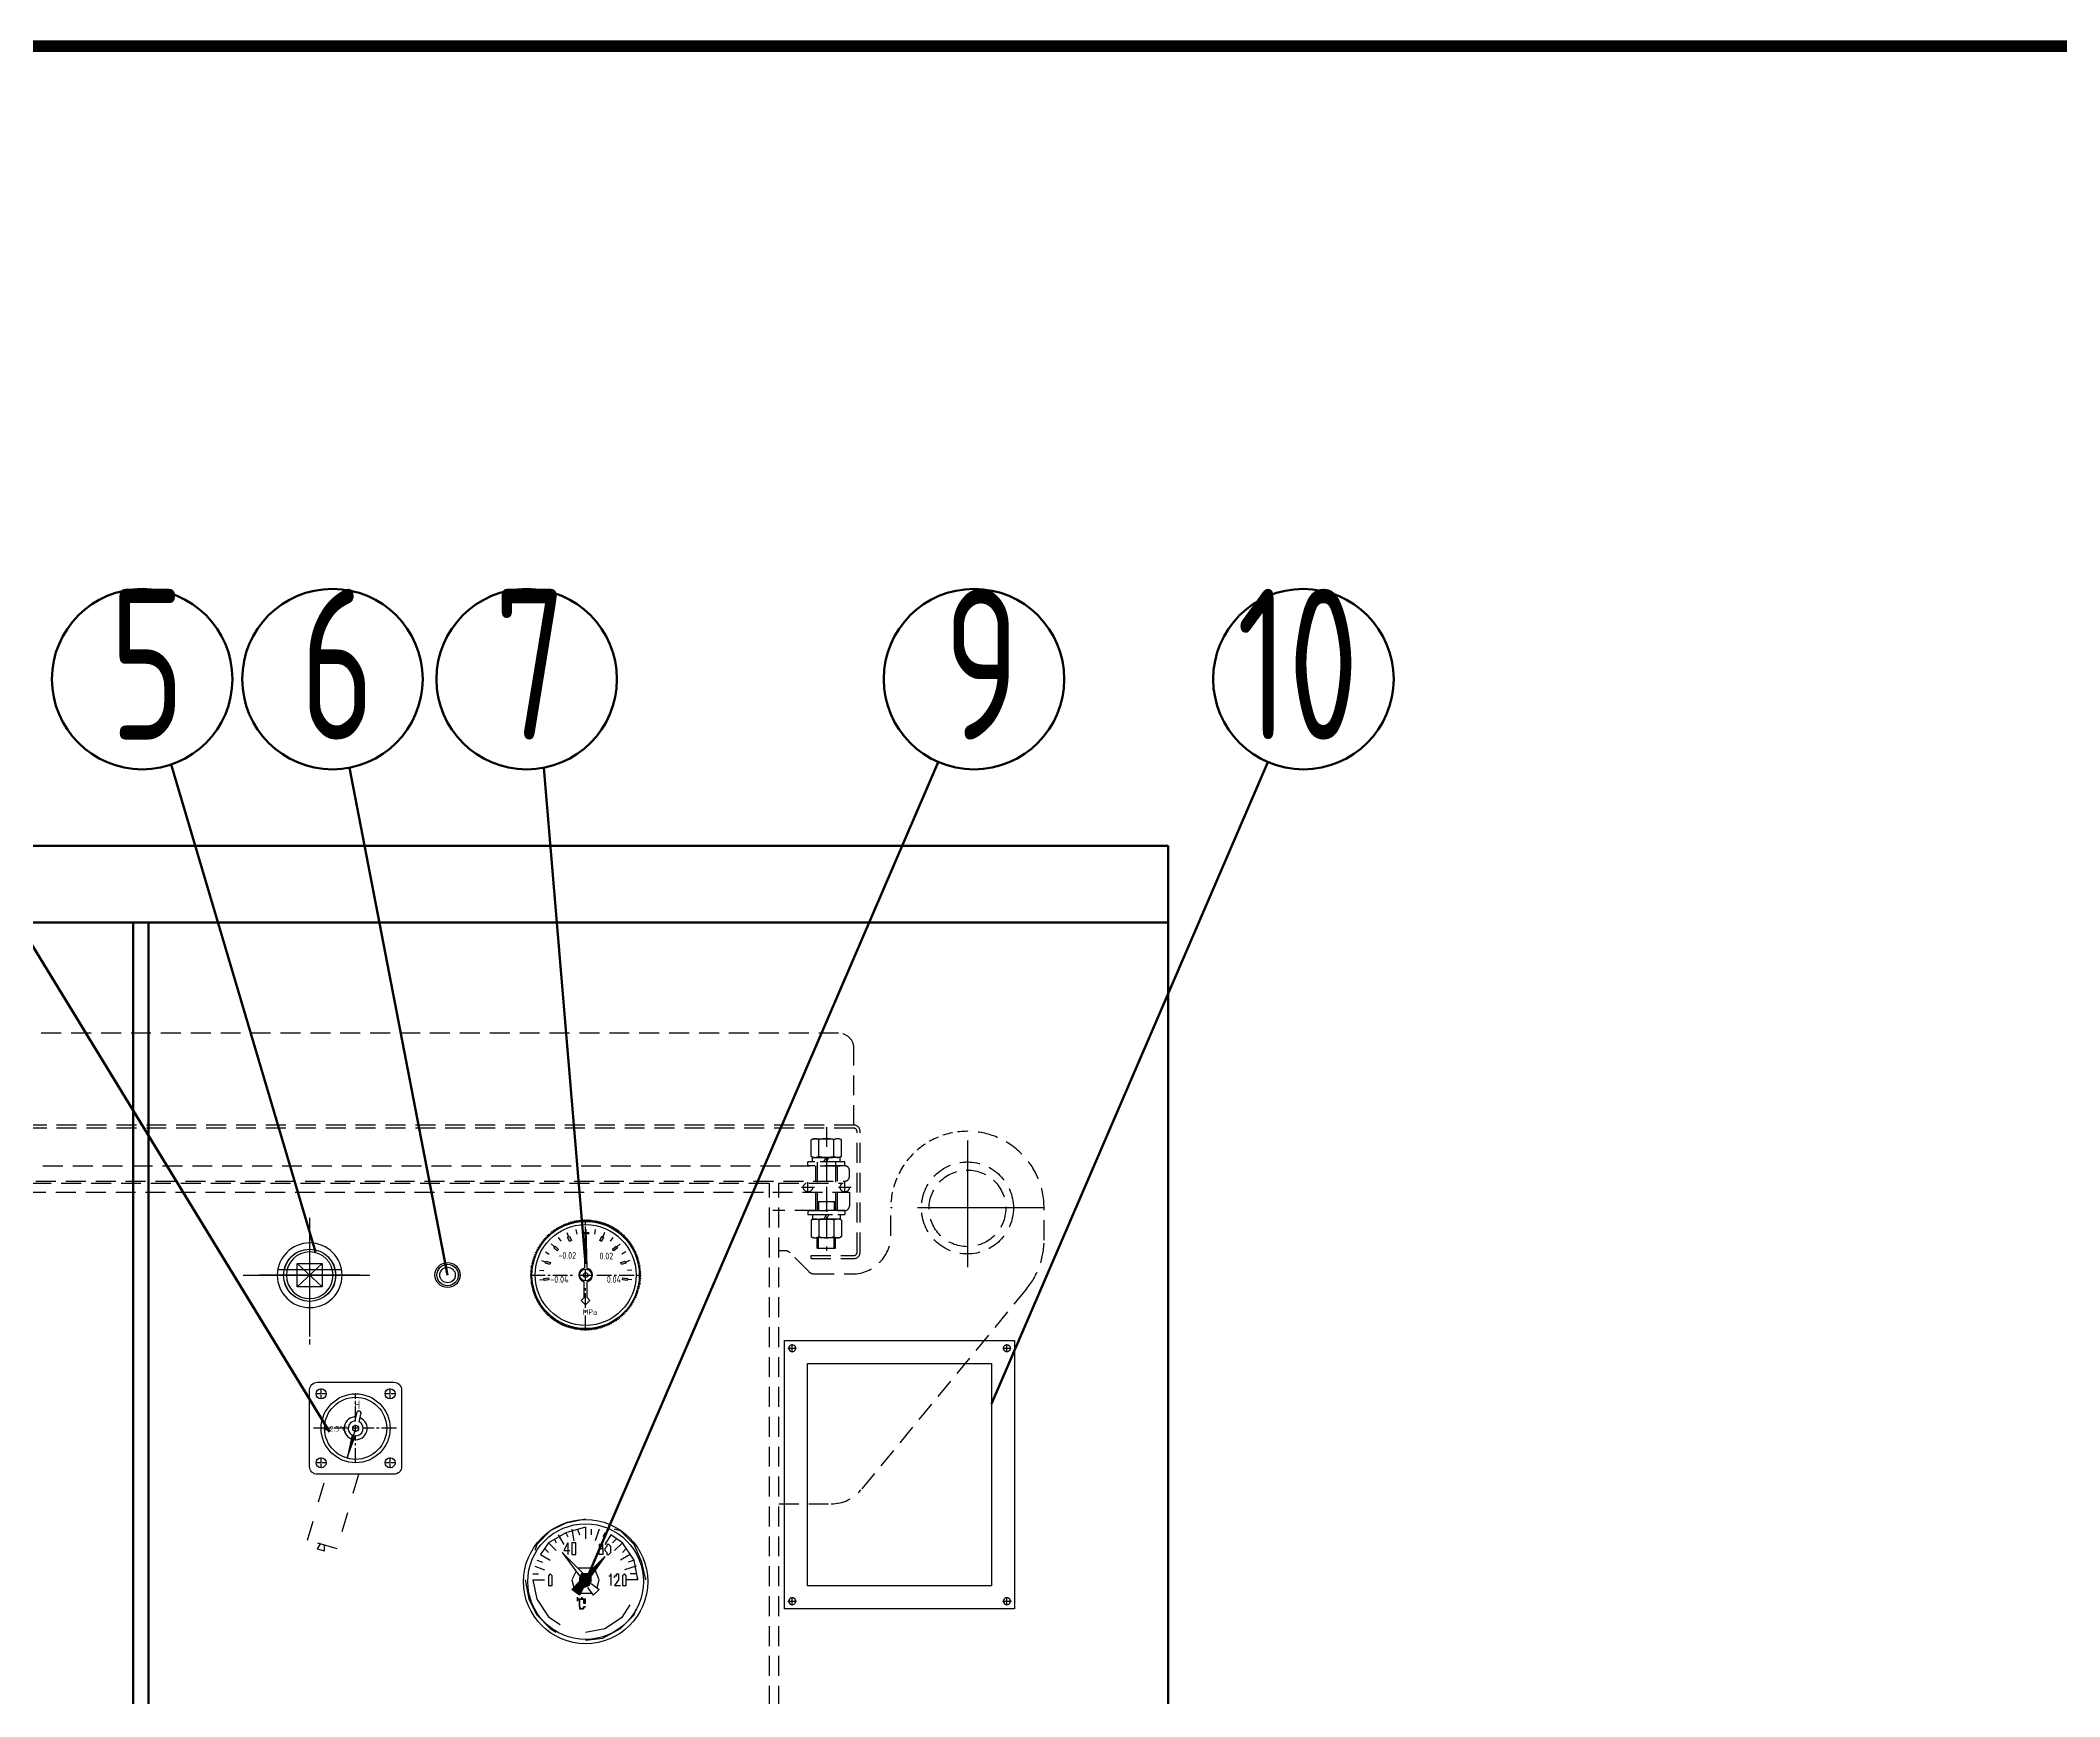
# Model space of a CAD drawing. Header units: millimetres. Extents: x 261789 to 272313, y -191856 to -185409.
# Drawn here: x 264201 to 265518, y -186702 to -185622 of the extents above; entities that cross this region are included whole.
import ezdxf

# ---------------------------------------------------------------- set-up
doc = ezdxf.new("R2010")
doc.units = ezdxf.units.MM
doc.header["$LTSCALE"] = 13
for name, pattern in [('CENTER', [50.8, 31.75, -6.35, 6.35, -6.35]), ('CENTER2', [1.125, 0.75, -0.125, 0.125, -0.125]), ('CENTERX2', [101.6, 63.5, -12.7, 12.7, -12.7]), ('DASHED', [0.75, 0.5, -0.25]), ('虚线', [2, 1, -1])]:
    doc.linetypes.add(name, pattern=pattern)
doc.layers.get('0').update_dxf_attribs({"color": 1, "linetype": 'CENTER'})
for name, color, linetype in [('1', 4, 'Continuous'), ('4虚线层', 6, 'DASHED'), ('PDF_Geometry', 7, 'Continuous'), ('中心线', 1, 'CENTER2'), ('粗实线', 4, 'Continuous')]:
    doc.layers.add(name, color=color, linetype=linetype)
doc.layers.add('标注、文本', color=3, linetype='Continuous', lineweight=25)
doc.layers.add('粗线', color=4, linetype='Continuous', lineweight=50)
doc.styles.add('pdm', font='gbenor.shx', dxfattribs={"width": 0.8, "bigfont": 'gbhzfs.shx'})
doc.styles.get("Standard").update_dxf_attribs({"font": 'gbenor.shx', "bigfont": 'gbcbig.shx'})

# ---------------------------------------------------------------- blocks, each defined once
blk = doc.blocks.new('*U20')
at = {"layer": '中心线', "color": 0, "linetype": 'CENTER2', "transparency": 16777216}
for p, q in [((0, 4.5), (0, 27.5)), ((-22.62, 0), (-4.5, 0)), ((4.5, 0), (22.62, 0)), ((0, -26.62), (0, -4.5))]:
    blk.add_line(p, q, dxfattribs=at)
at = {"layer": '中心线', "color": 0, "linetype": 'Continuous', "transparency": 16777216}
for p, q in [((-2.25, 0), (2.25, 0)), ((0, -2.25), (0, 2.25))]:
    blk.add_line(p, q, dxfattribs=at)
blk = doc.blocks.new('*U21')
at = {"layer": '中心线', "color": 0, "linetype": 'CENTER2', "transparency": 16777216}
for p, q in [((-3.37, 0), (-0.65, 0)), ((0, 0.65), (0, 3.37)), ((0.65, 0), (3.37, 0)), ((0, -3.37), (0, -0.65))]:
    blk.add_line(p, q, dxfattribs=at)
at = {"layer": '中心线', "color": 0, "linetype": 'Continuous', "transparency": 16777216}
for p, q in [((-0.325, 0), (0.325, 0)), ((0, -0.325), (0, 0.325))]:
    blk.add_line(p, q, dxfattribs=at)
blk = doc.blocks.new('*U22')
at = {"layer": '中心线', "color": 0, "linetype": 'CENTER2', "transparency": 16777216}
for p, q in [((-3.37, 0), (-0.65, 0)), ((0, 0.65), (0, 3.37)), ((0.65, 0), (3.37, 0)), ((0, -3.37), (0, -0.65))]:
    blk.add_line(p, q, dxfattribs=at)
at = {"layer": '中心线', "color": 0, "linetype": 'Continuous', "transparency": 16777216}
for p, q in [((-0.325, 0), (0.325, 0)), ((0, -0.325), (0, 0.325))]:
    blk.add_line(p, q, dxfattribs=at)
blk = doc.blocks.new('*U23')
at = {"layer": '中心线', "color": 0, "linetype": 'CENTER2', "transparency": 16777216}
for p, q in [((-3.37, 0), (-0.65, 0)), ((0, 0.65), (0, 3.37)), ((0.65, 0), (3.37, 0)), ((0, -3.37), (0, -0.65))]:
    blk.add_line(p, q, dxfattribs=at)
at = {"layer": '中心线', "color": 0, "linetype": 'Continuous', "transparency": 16777216}
for p, q in [((-0.325, 0), (0.325, 0)), ((0, -0.325), (0, 0.325))]:
    blk.add_line(p, q, dxfattribs=at)
blk = doc.blocks.new('*U24')
at = {"layer": '中心线', "color": 0, "linetype": 'CENTER2', "transparency": 16777216}
for p, q in [((-3.37, 0), (-0.65, 0)), ((0, 0.65), (0, 3.37)), ((0.65, 0), (3.37, 0)), ((0, -3.37), (0, -0.65))]:
    blk.add_line(p, q, dxfattribs=at)
at = {"layer": '中心线', "color": 0, "linetype": 'Continuous', "transparency": 16777216}
for p, q in [((-0.325, 0), (0.325, 0)), ((0, -0.325), (0, 0.325))]:
    blk.add_line(p, q, dxfattribs=at)
blk = doc.blocks.new('*U25')
at = {"layer": '中心线', "color": 0, "linetype": 'CENTER2', "transparency": 16777216}
for p, q in [((0, 7.2), (0, 36.12)), ((-36.12, 0), (-7.2, 0)), ((7.2, 0), (36.12, 0)), ((0, -36.12), (0, -7.2))]:
    blk.add_line(p, q, dxfattribs=at)
at = {"layer": '中心线', "color": 0, "linetype": 'Continuous', "transparency": 16777216}
for p, q in [((-3.6, 0), (3.6, 0)), ((0, -3.6), (0, 3.6))]:
    blk.add_line(p, q, dxfattribs=at)
blk = doc.blocks.new('*U26')
at = {"layer": '粗实线', "ltscale": 8}
for q in [(-0.6, -0.5), (0.6, -0.5)]:
    blk.add_line((0, 0.5), q, dxfattribs=at)
blk = doc.blocks.new('*U27')
at = {"layer": '粗实线', "color": 0, "linetype": 'ByBlock', "lineweight": -2, "transparency": 16777216}
for p, rotation in [((259932.5, 56059.6), 32), ((259933.5, 56060.3), 29.99999999999998), ((259934.6, 56060.9), 27.99999999999997), ((259935.7, 56061.4), 26.00000000000001), ((259936.9, 56062), 23.99999999999999), ((259938, 56062.5), 22), ((259939.2, 56062.9), 19.99999999999998), ((259940.3, 56063.3), 17.99999999999997), ((259941.5, 56063.7), 15.99999999999999), ((259942.7, 56064), 13.99999999999997), ((259943.9, 56064.3), 11.99999999999999), ((259945.1, 56064.5), 9.999999999999977), ((259946.4, 56064.7), 7.99999999999998), ((259947.6, 56064.8), 5.999999999999904), ((259948.8, 56065), 3.99999999999995), ((259950.1, 56065), 1.999999999999765), ((259952.5, 56065), 358.0000000000002), ((259953.8, 56065), 356), ((259955, 56064.8), 354.0000000000001), ((259956.2, 56064.7), 352.0000000000001), ((259957.5, 56064.5), 350.0000000000001), ((259958.7, 56064.3), 348.0000000000001), ((259959.9, 56064), 346.0000000000001), ((259961.1, 56063.7), 344.0000000000001), ((259962.3, 56063.3), 342.0000000000001), ((259963.4, 56062.9), 340), ((259964.6, 56062.5), 338), ((259965.7, 56062), 336.0000000000001), ((259966.9, 56061.4), 334), ((259968, 56060.9), 332.0000000000001), ((259969, 56060.3), 330.0000000000001), ((259970.1, 56059.6), 328), ((259920.6, 56047.3), 59.99999999999999), ((259921.2, 56048.4), 58.00000000000002), ((259921.9, 56049.4), 56), ((259922.6, 56050.4), 54), ((259923.3, 56051.4), 52.00000000000001), ((259924.1, 56052.4), 50), ((259924.9, 56053.3), 48.00000000000002), ((259925.8, 56054.2), 46), ((259926.6, 56055.1), 44.00000000000001), ((259927.5, 56055.9), 42.00000000000001), ((259928.5, 56056.7), 40.00000000000001), ((259929.4, 56057.5), 38.00000000000001), ((259930.4, 56058.3), 36), ((259931.4, 56059), 33.99999999999999), ((259971.1, 56059), 326.0000000000001), ((259972.2, 56058.3), 324), ((259973.1, 56057.5), 322.0000000000001), ((259974.1, 56056.7), 320), ((259975, 56055.9), 318), ((259976, 56055.1), 316), ((259976.8, 56054.2), 314), ((259977.7, 56053.3), 312), ((259978.5, 56052.4), 310), ((259979.3, 56051.4), 308.0000000000001), ((259980, 56050.4), 306), ((259980.7, 56049.4), 304), ((259981.4, 56048.4), 302), ((259982, 56047.3), 300.0000000000001), ((259916.1, 56034.5), 82), ((259916.3, 56035.7), 80.00000000000001), ((259916.6, 56036.9), 78), ((259916.9, 56038.1), 76), ((259917.2, 56039.3), 74), ((259917.5, 56040.5), 72), ((259917.9, 56041.7), 70.00000000000003), ((259918.4, 56042.8), 68), ((259918.9, 56044), 66.00000000000001), ((259919.4, 56045.1), 63.99999999999999), ((259920, 56046.2), 62.00000000000001), ((259982.6, 56046.2), 298), ((259983.2, 56045.1), 296), ((259983.7, 56044), 294), ((259984.2, 56042.8), 292), ((259984.7, 56041.7), 290), ((259985.1, 56040.5), 288.0000000000001), ((259985.4, 56039.3), 286), ((259985.7, 56038.1), 284.0000000000001), ((259986, 56036.9), 282), ((259986.3, 56035.7), 280), ((259986.4, 56034.5), 278), ((259915.9, 56032), 86), ((259915.8, 56030.8), 87.99999999999999), ((259915.8, 56029.5), 90), ((259915.8, 56028.3), 92), ((259915.9, 56027.1), 94), ((259916, 56033.3), 84.00000000000003), ((259916, 56025.8), 96), ((259916.1, 56024.6), 98.00000000000001), ((259916.3, 56023.4), 99.99999999999999), ((259916.6, 56022.2), 102), ((259916.9, 56021), 104), ((259985.7, 56021), 256), ((259986, 56022.2), 258.0000000000001), ((259986.3, 56023.4), 260), ((259986.4, 56024.6), 262.0000000000001), ((259986.6, 56033.3), 276.0000000000001), ((259986.6, 56025.8), 264), ((259986.7, 56032), 274), ((259986.8, 56030.8), 272), ((259986.8, 56028.3), 268.0000000000001), ((259986.7, 56027.1), 266), ((259986.8, 56029.5), 270), ((259917.2, 56019.8), 106), ((259917.5, 56018.6), 108), ((259917.9, 56017.4), 110), ((259918.4, 56016.2), 112), ((259918.9, 56015.1), 114), ((259919.4, 56014), 116), ((259920, 56012.9), 118), ((259920.6, 56011.8), 120), ((259921.2, 56010.7), 122), ((259921.9, 56009.7), 124), ((259922.6, 56008.7), 126), ((259923.3, 56007.7), 128), ((259979.3, 56007.7), 232), ((259980, 56008.7), 234), ((259980.7, 56009.7), 236), ((259981.4, 56010.7), 238), ((259982, 56011.8), 240), ((259982.6, 56012.9), 242), ((259983.2, 56014), 244), ((259983.7, 56015.1), 246), ((259984.2, 56016.2), 248), ((259984.7, 56017.4), 250), ((259985.1, 56018.6), 252), ((259985.4, 56019.8), 254.0000000000001), ((259924.1, 56006.7), 130), ((259924.9, 56005.8), 132), ((259925.8, 56004.9), 134), ((259926.6, 56004), 136), ((259927.5, 56003.2), 138), ((259928.5, 56002.4), 140.0000000000001), ((259929.4, 56001.6), 142.0000000000001), ((259930.4, 56000.8), 144), ((259931.4, 56000.1), 146), ((259932.5, 55999.4), 148), ((259933.5, 55998.8), 150), ((259934.6, 55998.2), 152), ((259935.7, 55997.6), 154), ((259936.9, 55997.1), 156), ((259938, 55996.6), 158), ((259939.2, 55996.2), 160), ((259940.3, 55995.8), 162), ((259941.5, 55995.4), 164), ((259942.7, 55995.1), 166), ((259943.9, 55994.8), 168.0000000000001), ((259945.1, 55994.6), 170), ((259946.4, 55994.4), 172), ((259947.6, 55994.2), 174.0000000000001), ((259948.8, 55994.1), 176.0000000000001), ((259950.1, 55994.1), 178.0000000000003), ((259951.3, 55994), 180), ((259952.5, 55994.1), 181.9999999999997), ((259953.8, 55994.1), 183.9999999999999), ((259955, 55994.2), 186), ((259956.2, 55994.4), 188), ((259957.5, 55994.6), 190), ((259958.7, 55994.8), 192), ((259959.9, 55995.1), 194), ((259961.1, 55995.4), 196), ((259962.3, 55995.8), 197.9999999999999), ((259963.4, 55996.2), 200), ((259964.6, 55996.6), 202), ((259965.7, 55997.1), 204), ((259966.9, 55997.6), 206), ((259968, 55998.2), 208), ((259969, 55998.8), 210), ((259970.1, 55999.4), 212), ((259971.1, 56000.1), 214), ((259972.2, 56000.8), 216), ((259973.1, 56001.6), 218), ((259974.1, 56002.4), 220.0000000000001), ((259975, 56003.2), 222.0000000000001), ((259976, 56004), 224), ((259976.8, 56004.9), 226), ((259977.7, 56005.8), 227.9999999999999), ((259978.5, 56006.7), 230)]:
    blk.add_blockref('*U26', p, dxfattribs=dict(at, rotation=rotation))
blk.add_blockref('*U26', (259951.3, 56065), dxfattribs=at)
blk = doc.blocks.new('A$C3EE72B81')
at = {"layer": '粗实线', "lineweight": 30}
h = blk.add_hatch(color=256, dxfattribs=at)
h.dxf.hatch_style = 2
h.paths.add_polyline_path([(1.736, 1.82), (1.355, 1.439), (1.482, 1.439)])
h = blk.add_hatch(color=256, dxfattribs=at)
h.dxf.hatch_style = 2
h.paths.add_polyline_path([(1.228, 1.439), (1.185, 1.397), (1.439, 1.397)])
h = blk.add_hatch(color=256, dxfattribs=at)
h.dxf.hatch_style = 2
h.paths.add_polyline_path([(1.185, 1.397), (1.185, 1.355), (1.439, 1.355)])
h = blk.add_hatch(color=256, dxfattribs=at)
h.dxf.hatch_style = 2
h.paths.add_polyline_path([(1.185, 1.397), (1.439, 1.397), (1.439, 1.355)])
h = blk.add_hatch(color=256, dxfattribs=at)
h.dxf.hatch_style = 2
h.paths.add_polyline_path([(1.185, 1.355), (1.185, 1.27), (1.439, 1.27)])
h = blk.add_hatch(color=256, dxfattribs=at)
h.dxf.hatch_style = 2
h.paths.add_polyline_path([(1.185, 1.355), (1.439, 1.355), (1.439, 1.27)])
h = blk.add_hatch(color=256, dxfattribs=at)
h.dxf.hatch_style = 2
h.paths.add_polyline_path([(1.228, 1.439), (1.482, 1.439), (1.439, 1.397)])
h = blk.add_hatch(color=256, dxfattribs=at)
h.dxf.hatch_style = 2
h.paths.add_polyline_path([(1.058, 1.143), (1.016, 1.101), (1.27, 1.101)])
h = blk.add_hatch(color=256, dxfattribs=at)
h.dxf.hatch_style = 2
h.paths.add_polyline_path([(1.016, 1.101), (1.27, 1.101), (1.185, 0.974)])
h = blk.add_hatch(color=256, dxfattribs=at)
h.dxf.hatch_style = 2
h.paths.add_polyline_path([(1.101, 1.185), (1.058, 1.143), (1.27, 1.143)])
h = blk.add_hatch(color=256, dxfattribs=at)
h.dxf.hatch_style = 2
h.paths.add_polyline_path([(1.058, 1.143), (1.27, 1.143), (1.27, 1.101)])
h = blk.add_hatch(color=256, dxfattribs=at)
h.dxf.hatch_style = 2
h.paths.add_polyline_path([(1.185, 1.27), (1.101, 1.185), (1.397, 1.185)])
h = blk.add_hatch(color=256, dxfattribs=at)
h.dxf.hatch_style = 2
h.paths.add_polyline_path([(1.101, 1.185), (1.397, 1.185), (1.27, 1.143)])
h = blk.add_hatch(color=256, dxfattribs=at)
h.dxf.hatch_style = 2
h.paths.add_polyline_path([(1.143, 0.889), (1.143, 0.847), (1.143, 0.889), (1.185, 0.889)])
h = blk.add_hatch(color=256, dxfattribs=at)
h.dxf.hatch_style = 2
h.paths.add_polyline_path([(1.185, 1.27), (1.439, 1.27), (1.397, 1.185)])
h = blk.add_hatch(color=256, dxfattribs=at)
h.dxf.hatch_style = 2
h.paths.add_polyline_path([(1.228, 0.931), (1.228, 0.889), (1.185, 0.889), (1.185, 0.847), (1.185, 0.804), (1.185, 0.762), (1.185, 0.72), (1.185, 0.677), (1.228, 0.677), (1.27, 0.677), (1.228, 0.677), (1.185, 0.72), (1.185, 0.762), (1.185, 0.804), (1.185, 0.847), (1.185, 0.889), (1.228, 0.889), (1.27, 0.889)])
h = blk.add_hatch(color=256, dxfattribs=at)
h.dxf.hatch_style = 2
h.paths.add_polyline_path([(1.312, 0.889), (1.27, 0.889), (1.27, 0.847), (1.27, 0.804), (1.312, 0.804)])
h = blk.add_hatch(color=256, dxfattribs=at)
h.dxf.hatch_style = 2
h.paths.add_polyline_path([(1.312, 0.72), (1.27, 0.72), (1.27, 0.677), (1.228, 0.677), (1.27, 0.677), (1.27, 0.72)])
for points in [[(1.312, 2.625), (0.889, 2.54), (0.55, 2.371), (0.254, 2.074), (0.212, 1.947)], [(1.312, 2.625), (0.889, 2.54), (0.55, 2.371), (0.254, 2.074), (0.212, 1.947)], [(1.312, 2.455), (0.889, 2.328), (0.508, 2.117), (0.339, 1.863)], [(2.455, 1.312), (2.371, 1.736), (2.117, 2.117), (1.863, 2.286)], [(2.625, 1.312), (2.54, 1.693), (2.371, 2.074), (2.074, 2.371), (1.947, 2.413)], [(2.625, 1.312), (2.54, 1.693), (2.371, 2.074), (2.074, 2.371), (1.947, 2.413)], [(1.27, 1.439), (0.804, 1.905), (1.185, 1.397)], [(0.931, 2.117), (0.847, 1.947), (0.974, 1.947)], [(0.931, 2.117), (0.931, 1.863)], [(1.355, 1.439), (1.736, 1.82), (1.439, 1.397)], [(1.101, 1.482), (1.016, 1.312), (1.058, 1.143)], [(1.439, 1.566), (1.143, 1.566)], [(1.355, 1.439), (1.228, 1.439), (1.185, 1.355), (1.185, 1.27)], [(1.27, 1.143), (1.397, 1.185), (1.439, 1.27), (1.439, 1.397)], [(1.566, 1.143), (1.609, 1.312), (1.524, 1.524)], [(1.82, 1.397), (1.863, 1.397), (1.863, 1.439), (1.863, 1.185)], [(1.947, 1.355), (1.947, 1.397), (1.99, 1.397), (1.99, 1.439), (2.032, 1.439), (2.032, 1.397), (2.032, 1.355), (2.032, 1.312), (1.947, 1.185), (2.074, 1.185)], [(2.455, 1.312), (2.455, 1.355)], [(2.625, 1.312), (2.625, 1.355)], [(2.625, 1.312), (2.625, 1.355)], [(0, 1.312), (0.085, 0.889), (0.254, 0.55), (0.55, 0.254), (0.677, 0.169)], [(0, 1.312), (0.085, 0.889), (0.254, 0.55), (0.55, 0.254), (0.677, 0.169)], [(0.169, 1.312), (0.254, 0.889), (0.508, 0.508), (0.762, 0.339)], [(1.185, 0.974), (1.016, 1.101)], [(1.185, 1.016), (1.439, 1.016)], [(1.312, 0.169), (1.736, 0.254), (2.117, 0.508), (2.286, 0.762)], [(1.312, 0), (1.693, 0.042), (2.074, 0.254), (2.371, 0.55), (2.413, 0.677)], [(1.312, 0), (1.693, 0.042), (2.074, 0.254), (2.371, 0.55), (2.413, 0.677)]]:
    blk.add_lwpolyline(points, dxfattribs=at)
for points in [[(1.058, 2.117), (1.016, 2.117), (1.016, 2.074), (1.016, 1.99), (1.016, 1.905), (1.016, 1.863), (1.058, 1.863), (1.101, 1.863), (1.101, 1.905), (1.101, 1.99), (1.101, 2.074), (1.101, 2.117)], [(1.651, 2.074), (1.609, 2.074), (1.609, 2.032), (1.609, 1.99), (1.651, 1.99), (1.693, 1.99), (1.693, 1.947), (1.693, 1.905), (1.693, 1.863), (1.651, 1.863), (1.609, 1.863), (1.609, 1.905), (1.609, 1.947), (1.609, 1.99), (1.651, 1.99), (1.693, 1.99), (1.693, 2.032), (1.693, 2.074)], [(1.778, 2.074), (1.778, 2.032), (1.736, 1.99), (1.736, 1.947), (1.778, 1.905), (1.778, 1.863), (1.82, 1.863), (1.863, 1.905), (1.863, 1.947), (1.863, 1.99), (1.863, 2.032), (1.82, 2.074)], [(0.55, 1.439), (0.508, 1.397), (0.508, 1.312), (0.508, 1.228), (0.508, 1.185), (0.55, 1.185), (0.593, 1.185), (0.593, 1.228), (0.593, 1.312), (0.593, 1.397)], [(1.397, 1.312), (1.397, 1.397), (1.312, 1.397), (1.228, 1.397), (1.185, 1.312), (1.228, 1.228), (1.312, 1.185), (1.397, 1.228)], [(2.159, 1.439), (2.117, 1.397), (2.117, 1.312), (2.117, 1.27), (2.117, 1.228), (2.117, 1.185), (2.159, 1.185), (2.201, 1.185), (2.201, 1.228), (2.201, 1.27), (2.201, 1.312), (2.201, 1.397)], [(1.143, 0.931), (1.143, 0.889), (1.143, 0.847), (1.143, 0.889)], [(1.143, 0.889), (1.143, 0.847), (1.143, 0.889), (1.185, 0.889)], [(1.228, 0.931), (1.228, 0.889), (1.185, 0.889), (1.185, 0.847), (1.185, 0.804), (1.185, 0.762), (1.185, 0.72), (1.185, 0.677), (1.228, 0.677), (1.27, 0.677), (1.228, 0.677), (1.185, 0.72), (1.185, 0.762), (1.185, 0.804), (1.185, 0.847), (1.185, 0.889), (1.228, 0.889), (1.27, 0.889)], [(1.27, 0.889), (1.228, 0.889)], [(1.312, 0.889), (1.27, 0.889), (1.27, 0.847), (1.27, 0.804), (1.312, 0.804)], [(1.312, 0.72), (1.27, 0.72), (1.27, 0.677), (1.228, 0.677), (1.27, 0.677), (1.27, 0.72)]]:
    blk.add_lwpolyline(points, close=True, dxfattribs=at)
for points in [[(0.635, 2.201), (0.635, 2.201), (0.677, 2.117), (0.677, 2.117)], [(0.72, 2.286), (0.72, 2.286), (0.847, 2.074), (0.847, 2.074)], [(0.889, 2.328), (0.889, 2.328), (0.931, 2.244), (0.931, 2.244)], [(1.016, 2.413), (1.016, 2.413), (1.058, 2.159), (1.058, 2.159)], [(1.143, 2.413), (1.143, 2.413), (1.185, 2.286), (1.185, 2.286)], [(1.312, 2.455), (1.312, 2.455), (1.312, 2.201), (1.312, 2.201)], [(1.439, 2.413), (1.439, 2.413), (1.439, 2.286), (1.439, 2.286)], [(1.609, 2.413), (1.609, 2.413), (1.524, 2.159), (1.524, 2.159)], [(1.736, 2.328), (1.736, 2.328), (1.693, 2.244), (1.693, 2.244)], [(1.863, 2.286), (1.863, 2.286), (1.736, 2.074), (1.736, 2.074)], [(1.99, 2.201), (1.99, 2.201), (1.905, 2.117), (1.905, 2.117)], [(0.339, 1.863), (0.339, 1.863), (0.55, 1.736), (0.55, 1.736)], [(0.423, 1.99), (0.423, 1.99), (0.508, 1.905), (0.508, 1.905)], [(0.508, 2.117), (0.508, 2.117), (0.677, 1.947), (0.677, 1.947)], [(2.117, 2.117), (2.117, 2.117), (1.947, 1.947), (1.947, 1.947)], [(2.286, 1.863), (2.286, 1.863), (2.074, 1.736), (2.074, 1.736)], [(2.201, 1.99), (2.201, 1.99), (2.117, 1.905), (2.117, 1.905)], [(0.169, 1.439), (0.169, 1.439), (0.296, 1.439), (0.296, 1.439)], [(0.212, 1.609), (0.212, 1.609), (0.423, 1.524), (0.423, 1.524)], [(0.254, 1.736), (0.254, 1.736), (0.381, 1.693), (0.381, 1.693)], [(2.413, 1.609), (2.413, 1.609), (2.159, 1.524), (2.159, 1.524)], [(2.371, 1.736), (2.371, 1.736), (2.244, 1.693), (2.244, 1.693)], [(2.413, 1.439), (2.413, 1.439), (2.286, 1.439), (2.286, 1.439)], [(0.169, 1.312), (0.169, 1.312), (0.381, 1.312), (0.381, 1.312)], [(0.169, 1.312), (0.169, 1.312), (0.423, 1.312), (0.423, 1.312)], [(1.185, 1.27), (1.185, 1.27), (1.016, 1.101), (1.016, 1.101)], [(1.27, 1.143), (1.27, 1.143), (1.185, 0.974), (1.185, 0.974)], [(1.355, 1.143), (1.355, 1.143), (1.482, 0.974), (1.482, 0.974)], [(1.439, 1.228), (1.439, 1.228), (1.609, 1.101), (1.609, 1.101)], [(1.609, 1.101), (1.609, 1.101), (1.482, 0.974), (1.482, 0.974)], [(2.455, 1.312), (2.455, 1.312), (2.201, 1.312), (2.201, 1.312)], [(2.455, 1.312), (2.455, 1.312), (2.244, 1.312), (2.244, 1.312)]]:
    blk.add_open_spline(points, degree=3, dxfattribs=at)
blk = doc.blocks.new('A$C74305C97')
at = {"layer": '粗实线', "lineweight": 30}
for p, q in [((0.506, 1.12), (1.141, 0.527)), ((0.506, 0.527), (1.141, 1.12))]:
    blk.add_line(p, q, dxfattribs=at)
for points in [[(1.141, 1.12), (0.506, 1.12), (0.506, 0.527)], [(1.141, 0.527), (1.141, 1.12)], [(0.506, 0.527), (1.141, 0.527)]]:
    blk.add_lwpolyline(points, dxfattribs=at)
for radius in [0.823, 0.593]:
    blk.add_circle((0.823, 0.823), radius, dxfattribs=at)
blk = doc.blocks.new('A$C16496DF1')
at = {"layer": '1', "color": 1, "linetype": 'CENTERX2', "lineweight": -3, "ltscale": 0.1}
for p, q in [((32.7, 65.6), (32.7, 0)), ((65.6, 32.8), (0, 32.8))]:
    blk.add_line(p, q, dxfattribs=at)
at = {"layer": '粗实线', "lineweight": 30}
for centre in [(32.7, 32.8), (32.8, 32.8)]:
    blk.add_circle(centre, 17, dxfattribs=at)
at = {"layer": '标注、文本', "xscale": -25.64999999999418, "yscale": 25.64999999999418, "zscale": 25.65}
blk.add_blockref('A$C74305C97', (53.9, 11.7), dxfattribs=at)

msp = doc.modelspace()

# ---------------------------------------------------------------- hatches: boundary and pattern name
at = {"layer": '粗实线', "ltscale": 8}
h = msp.add_hatch(color=256, dxfattribs=at)
h.dxf.hatch_style = 1
h.paths.add_polyline_path([(264546.274, -186405.553), (264547.474, -186405.034), (264546.254, -186402.228), (264545.055, -186402.747)])
h.paths.add_polyline_path([(264538.268, -186411.72), (264539.153, -186410.758), (264536.897, -186408.691), (264536.012, -186409.652)])
h.paths.add_polyline_path([(264533.462, -186420.61), (264533.879, -186419.371), (264530.978, -186418.4), (264530.56, -186419.639)])
h.paths.add_polyline_path([(264532.687, -186430.686), (264532.565, -186429.385), (264529.519, -186429.678), (264529.642, -186430.979)])
h.paths.add_polyline_path([(264566.038, -186404.999), (264567.226, -186405.544), (264568.495, -186402.76), (264567.307, -186402.215)])
h.paths.add_polyline_path([(264574.377, -186410.708), (264575.241, -186411.689), (264577.532, -186409.662), (264576.669, -186408.681)])
h.paths.add_polyline_path([(264579.673, -186419.316), (264580.063, -186420.563), (264582.982, -186419.643), (264582.591, -186418.396)])
h.paths.add_polyline_path([(264581.01, -186429.333), (264580.86, -186430.631), (264583.9, -186430.978), (264584.05, -186429.68)])
h = msp.add_hatch(color=256, dxfattribs=at)
h.dxf.hatch_style = 1
h.paths.add_polyline_path([(264386.528, -186527.47, 0.01235133), (264386.552, -186528.47), (264388.528, -186528.47), (264388.528, -186527.47)])
h.paths.add_polyline_path([(264386.552, -186526.47, 0.01235133), (264386.528, -186527.47), (264388.528, -186527.47), (264388.528, -186526.47)])

# ---------------------------------------------------------------- linework, layer by layer
at = {"color": 7, "linetype": 'ByBlock', "lineweight": 30}
for points in [[(264686.543, -186470.271), (264836.564, -186470.271), (264836.564, -186645.286), (264686.543, -186645.286)], [(264701.543, -186485.271), (264821.564, -186485.271), (264821.564, -186630.286), (264701.543, -186630.286)]]:
    msp.add_lwpolyline(points, close=True, dxfattribs=at)
msp.add_circle((264831.537, -186475.27), 2.25)
at = {"layer": '1', "color": 1, "linetype": 'CENTERX2', "lineweight": -3, "ltscale": 0.1}
for p, q in [((264805.778, -186339.768), (264805.778, -186427.709)), ((264376.778, -186390.163), (264376.778, -186464.777)), ((264855.778, -186383.738), (264755.778, -186383.738)), ((264333.493, -186427.608), (264420.062, -186427.608)), ((264337.29, -186427.484), (264337.4, -186427.484)), ((264338.119, -186427.484), (264343.758, -186427.484)), ((264344.477, -186427.484), (264344.587, -186427.484)), ((264345.278, -186427.484), (264350.918, -186427.484)), ((264351.636, -186427.484), (264351.747, -186427.484)), ((264352.466, -186427.484), (264358.105, -186427.484)), ((264376.792, -186454.878), (264376.792, -186460.518)), ((264376.792, -186461.209), (264376.792, -186461.347)), ((264376.792, -186462.038), (264376.792, -186467.677)), ((264376.792, -186468.396), (264376.792, -186468.506)), ((264376.792, -186469.225), (264376.792, -186472.708))]:
    msp.add_line(p, q, dxfattribs=at)
at = {"layer": '1', "const_width": 7.598}
msp.add_lwpolyline([(262353.477, -191617.168), (270689.118, -191617.168), (270689.118, -185625.926), (262353.477, -185625.926), (262353.477, -191617.168)], dxfattribs=at)
at = {"layer": '4虚线层', "ltscale": 2}
for p, q in [((264721.778, -186269.747), (263597.778, -186269.747)), ((264731.778, -186329.747), (264731.778, -186279.747)), ((264731.778, -186329.747), (263587.778, -186329.747)), ((264731.778, -186331.747), (263587.778, -186331.747)), ((264703.853, -186339.32), (264705.182, -186338.552)), ((264703.853, -186349.985), (264703.853, -186339.32)), ((264705.182, -186338.552), (264722.373, -186338.552)), ((264708.815, -186349.985), (264708.815, -186339.32)), ((264713.778, -186330.97), (264713.778, -186411.77)), ((264718.74, -186349.985), (264718.74, -186339.32)), ((264723.703, -186339.32), (264722.373, -186338.552)), ((264723.703, -186349.985), (264723.703, -186339.32)), ((264733.778, -186412.73), (264733.778, -186333.747)), ((264735.778, -186412.73), (264735.778, -186333.747)), ((264701.778, -186356.252), (264701.778, -186353.752)), ((264725.778, -186353.752), (264701.778, -186353.752)), ((264703.853, -186349.985), (264705.182, -186350.752)), ((264704.778, -186353.752), (264704.778, -186350.752)), ((264722.778, -186350.752), (264704.778, -186350.752)), ((264722.778, -186353.752), (264704.778, -186353.752)), ((264705.182, -186350.752), (264722.373, -186350.752)), ((264707.778, -186353.97), (264707.778, -186379.47)), ((264712.078, -186353.752), (264713.778, -186350.752)), ((264713.778, -186353.752), (264715.478, -186350.752)), ((264713.778, -186353.813), (264713.778, -186397.081)), ((264719.778, -186353.97), (264719.778, -186379.47)), ((264723.703, -186349.985), (264722.373, -186350.752)), ((264722.778, -186353.752), (264722.778, -186350.752)), ((264725.778, -186356.252), (264725.778, -186353.752)), ((263593.778, -186366.252), (264725.778, -186366.252)), ((263617.778, -186356.252), (264725.778, -186356.252)), ((264725.778, -186356.252), (264701.778, -186356.252)), ((264701.778, -186373.491), (264701.778, -186367.014)), ((264706.778, -186356.252), (264706.778, -186366.252)), ((264720.778, -186356.252), (264720.778, -186366.252)), ((264725.778, -186373.491), (264725.778, -186367.014)), ((264728.778, -186363.252), (264728.778, -186359.252)), ((264728.778, -186363.252), (264728.778, -186359.252)), ((263590.778, -186367.47), (264724.655, -186367.47)), ((263645.778, -186373.47), (264678.778, -186373.47)), ((264676.778, -187917.47), (264676.778, -186367.47)), ((264678.778, -186373.47), (264728.778, -186373.47)), ((264678.778, -186373.47), (264728.778, -186373.47)), ((264682.778, -187917.47), (264682.778, -186367.47)), ((264697.593, -186370.252), (264705.962, -186370.252)), ((264706.778, -186373.47), (264706.778, -186385.47)), ((264707.778, -186379.47), (264719.778, -186379.47)), ((264707.778, -186379.47), (264707.778, -186385.47)), ((264708.678, -186379.47), (264708.678, -186385.47)), ((264718.878, -186379.47), (264718.878, -186385.47)), ((264719.778, -186379.47), (264719.778, -186385.47)), ((264720.778, -186373.47), (264720.778, -186385.47)), ((264721.593, -186370.252), (264729.962, -186370.252)), ((264728.778, -186373.47), (264728.778, -186382.47)), ((264725.778, -186385.47), (264678.778, -186385.47)), ((264701.778, -186385.47), (264725.778, -186385.47)), ((264701.778, -186385.47), (264701.778, -186387.97)), ((264701.778, -186387.97), (264725.778, -186387.97)), ((264703.853, -186391.738), (264705.182, -186390.97)), ((264703.853, -186391.738), (264703.853, -186402.403)), ((264704.778, -186387.97), (264722.778, -186387.97)), ((264704.778, -186387.97), (264704.778, -186390.97)), ((264704.778, -186390.97), (264722.778, -186390.97)), ((264722.373, -186390.97), (264705.182, -186390.97)), ((264708.815, -186391.738), (264708.815, -186402.403)), ((264713.778, -186387.97), (264712.078, -186390.97)), ((264715.478, -186387.97), (264713.778, -186390.97)), ((264718.74, -186391.738), (264718.74, -186402.403)), ((264723.703, -186391.738), (264722.373, -186390.97)), ((264722.778, -186387.97), (264722.778, -186390.97)), ((264723.703, -186391.738), (264723.703, -186402.403)), ((264725.778, -186385.47), (264725.778, -186387.97)), ((264755.778, -186401.73), (264755.778, -186383.747)), ((264855.778, -186404.744), (264855.778, -186383.747)), ((264703.853, -186402.403), (264705.182, -186403.17)), ((264722.373, -186403.17), (264705.182, -186403.17)), ((264707.778, -186409.912), (264707.778, -186403.17)), ((264708.678, -186409.912), (264708.678, -186403.17)), ((264718.878, -186409.912), (264718.878, -186403.17)), ((264719.778, -186409.912), (264719.778, -186403.17)), ((264723.703, -186402.403), (264722.373, -186403.17)), ((264686.69, -186411.613), (264682.778, -186411.613)), ((264702.252, -186425.245), (264690.246, -186413.098)), ((264703.781, -186414.73), (264731.778, -186414.73)), ((264703.781, -186416.73), (264703.781, -186414.73)), ((264703.781, -186416.73), (264731.778, -186416.73)), ((264707.778, -186409.912), (264719.778, -186409.912)), ((264705.808, -186426.73), (264730.778, -186426.73)), ((264844.356, -186436.552), (264736.277, -186567.634)), ((264682.778, -186576.73), (264716.988, -186576.73))]:
    msp.add_line(p, q, dxfattribs=at)
for centre, radius in [((264805.778, -186383.738), 30), ((264701.778, -186370.252), 3), ((264725.778, -186370.252), 3), ((264805.778, -186383.988), 25)]:
    msp.add_circle(centre, radius, dxfattribs=at)
for centre, radius, start, end in [((264721.778, -186279.747), 10, 0, 90), ((264706.388, -186343.121), 4.569, 57.914436, 123.704561), ((264713.778, -186356.552), 18, 73.996597, 106.003403), ((264721.167, -186343.121), 4.569, 56.295439, 122.085564), ((264731.778, -186333.747), 4, 0, 90), ((264731.778, -186333.747), 2, 0, 90), ((264805.778, -186383.747), 50, 0, 90), ((264706.388, -186346.183), 4.569, 236.295439, 302.085564), ((264713.778, -186332.752), 18, 253.996597, 286.003403), ((264721.167, -186346.183), 4.569, 237.441248, 303.704561), ((264725.778, -186359.252), 3, 0, 90), ((264725.778, -186359.252), 3, 0, 90), ((264725.778, -186363.252), 3, 270, 0), ((264725.778, -186363.252), 3, 270, 0), ((264706.388, -186395.539), 4.569, 57.441248, 123.704561), ((264713.778, -186408.97), 18, 73.996597, 106.003403), ((264721.167, -186395.539), 4.569, 56.295439, 122.085564), ((264725.778, -186382.47), 3, 270, 0), ((264706.388, -186398.601), 4.569, 236.295439, 302.085564), ((264713.778, -186385.17), 18, 253.996597, 286.003403), ((264721.167, -186398.601), 4.569, 237.914436, 303.704561), ((264730.778, -186401.73), 25, 270, 0), ((264805.778, -186404.744), 50, 320.494144, 0), ((264686.69, -186416.613), 5, 44.668094, 90), ((264731.778, -186412.73), 2, 270, 0), ((264731.778, -186412.73), 4, 270, 0), ((264705.808, -186421.73), 5, 224.668094, 270), ((264716.988, -186551.73), 25, 270, 320.494144)]:
    msp.add_arc(centre, radius, start, end, dxfattribs=at)
at = {"layer": '4虚线层'}
msp.add_arc((264805.778, -186383.747), 50, 90, 180, dxfattribs=at)
at = {"layer": 'PDF_Geometry', "lineweight": 25}
for points in [[(264686.543, -186470.271), (264836.564, -186470.271), (264836.564, -186645.286), (264686.543, -186645.286), (264686.543, -186470.271)], [(264691.542, -186477.797), (264691.542, -186472.686)], [(264831.509, -186477.797), (264831.509, -186472.686)], [(264688.621, -186475.27), (264694.406, -186475.27)], [(264688.958, -186475.27), (264694.069, -186475.27)], [(264693.789, -186475.27), (264693.676, -186474.54), (264693.339, -186473.922), (264692.834, -186473.416), (264692.216, -186473.136), (264691.542, -186473.023), (264690.812, -186473.136), (264690.194, -186473.416), (264689.688, -186473.922), (264689.408, -186474.54), (264689.295, -186475.27), (264689.408, -186475.944), (264689.688, -186476.562), (264690.194, -186477.067), (264690.812, -186477.404), (264691.542, -186477.517), (264692.216, -186477.404), (264692.834, -186477.067), (264693.339, -186476.562), (264693.676, -186475.944), (264693.789, -186475.27)], [(264828.982, -186475.27), (264834.093, -186475.27)], [(264688.621, -186640.288), (264694.406, -186640.288)], [(264688.958, -186640.288), (264694.069, -186640.288)], [(264693.789, -186640.288), (264693.676, -186639.557), (264693.339, -186638.94), (264692.834, -186638.434), (264692.216, -186638.153), (264691.542, -186638.041), (264690.812, -186638.153), (264690.194, -186638.434), (264689.688, -186638.94), (264689.408, -186639.557), (264689.295, -186640.288), (264689.408, -186640.962), (264689.688, -186641.579), (264690.194, -186642.085), (264690.812, -186642.422), (264691.542, -186642.534), (264692.216, -186642.422), (264692.834, -186642.085), (264693.339, -186641.579), (264693.676, -186640.962), (264693.789, -186640.288)], [(264691.542, -186642.815), (264691.542, -186637.704)], [(264828.645, -186640.288), (264834.43, -186640.288)], [(264828.982, -186640.288), (264834.093, -186640.288)], [(264833.812, -186640.288), (264833.7, -186639.557), (264833.363, -186638.94), (264832.857, -186638.434), (264832.239, -186638.153), (264831.509, -186638.041), (264830.835, -186638.153), (264830.217, -186638.434), (264829.712, -186638.94), (264829.375, -186639.557), (264829.263, -186640.288), (264829.375, -186640.962), (264829.712, -186641.579), (264830.217, -186642.085), (264830.835, -186642.422), (264831.509, -186642.534), (264832.239, -186642.422), (264832.857, -186642.085), (264833.363, -186641.579), (264833.7, -186640.962), (264833.812, -186640.288)], [(264831.509, -186642.815), (264831.509, -186637.704)]]:
    msp.add_lwpolyline(points, dxfattribs=at)
at = {"layer": '中心线', "ltscale": 8}
msp.add_line((264406.778, -186527.47), (264401.196, -186546.936), dxfattribs=at)
at = {"layer": '标注、文本'}
msp.add_line((264805.778, -186333.747), (264805.778, -186333.747), dxfattribs=at)
at = {"layer": '标注、文本', "color": 4, "lineweight": 30}
msp.add_line((264356.667, -186423.918), (264396.888, -186423.918), dxfattribs=at)
at = {"layer": '标注、文本'}
for radius in [8.198, 5.053]:
    msp.add_circle((264466.733, -186427.47), radius, dxfattribs=at)
at = {"layer": '粗实线', "lineweight": 50}
for p, q in [((264123.722, -186094.493), (264389.808, -186529.663)), ((264286.579, -186094.493), (264380.593, -186412.345)), ((264402.838, -186096.576), (264466.778, -186427.47)), ((264529.505, -186096.576), (264556.778, -186420.27)), ((264786.797, -186092.853), (264556.778, -186627.47)), ((265001.65, -186092.853), (264821.564, -186511.414)), ((264936.778, -186147.47), (263386.778, -186147.47)), ((264936.778, -187997.47), (264936.778, -186147.47)), ((263386.778, -186197.47), (264936.778, -186197.47)), ((264261.778, -186197.47), (264261.778, -187807.47)), ((264271.778, -186197.47), (264271.778, -187807.47))]:
    msp.add_line(p, q, dxfattribs=at)
at = {"layer": '粗实线', "ltscale": 8}
for p, q in [((264538.958, -186402.943), (264540.703, -186405.346)), ((264544.447, -186399.774), (264545.655, -186402.487)), ((264550.474, -186397.816), (264551.092, -186400.721)), ((264556.545, -186397.583), (264556.03, -186423.031)), ((264557.011, -186397.589), (264557.524, -186423.031)), ((264563.081, -186397.816), (264562.463, -186400.721)), ((264569.109, -186399.774), (264567.901, -186402.487)), ((264574.598, -186402.943), (264572.852, -186405.346)), ((264527.944, -186418.102), (264530.769, -186419.02)), ((264530.522, -186412.312), (264533.094, -186413.797)), ((264534.248, -186407.184), (264536.455, -186409.171)), ((264579.308, -186407.184), (264577.101, -186409.171)), ((264583.033, -186412.312), (264580.461, -186413.797)), ((264585.611, -186418.102), (264582.786, -186419.02)), ((264526.627, -186424.301), (264529.58, -186424.612)), ((264526.627, -186430.639), (264529.58, -186430.329)), ((264555.848, -186442.181), (264555.851, -186431.875)), ((264556.778, -186427.47), (264556.778, -186427.47)), ((264557.7, -186442.174), (264557.702, -186431.876)), ((264586.929, -186424.301), (264583.975, -186424.612)), ((264586.929, -186430.639), (264583.975, -186430.329)), ((264406.495, -186522.603), (264407.847, -186516.798)), ((264409.078, -186523.172), (264410.417, -186517.451))]:
    msp.add_line(p, q, dxfattribs=at)
at = {"layer": '粗实线', "linetype": '虚线'}
for p, q in [((264375.437, -186600.489), (264387.739, -186557.586)), ((264408.545, -186557.586), (264394.662, -186606.002)), ((264394.662, -186606.002), (264375.437, -186600.489))]:
    msp.add_line(p, q, dxfattribs=at)
at = {"layer": '粗实线', "ltscale": 8}
for points in [[(264545.055, -186402.747), (264546.254, -186402.228), (264547.474, -186405.034), (264546.274, -186405.553)], [(264567.307, -186402.215), (264568.495, -186402.76), (264567.226, -186405.544), (264566.038, -186404.999)], [(264530.56, -186419.639), (264530.978, -186418.4), (264533.879, -186419.371), (264533.462, -186420.61)], [(264536.012, -186409.652), (264536.897, -186408.691), (264539.153, -186410.758), (264538.268, -186411.72)], [(264576.669, -186408.681), (264577.532, -186409.662), (264575.241, -186411.689), (264574.377, -186410.708)], [(264582.591, -186418.396), (264582.982, -186419.643), (264580.063, -186420.563), (264579.673, -186419.316)], [(264529.642, -186430.979), (264529.519, -186429.678), (264532.565, -186429.385), (264532.687, -186430.686)], [(264584.05, -186429.68), (264583.9, -186430.978), (264580.86, -186430.631), (264581.01, -186429.333)], [(264386.528, -186528.47), (264386.528, -186526.47), (264388.528, -186526.47), (264388.528, -186528.47)]]:
    msp.add_lwpolyline(points, close=True, dxfattribs=at)
msp.add_lwpolyline([(264557.7, -186442.174), (264559.606, -186444.08), (264556.778, -186446.909), (264553.949, -186444.08), (264555.848, -186442.181)], dxfattribs=at)
msp.add_lwpolyline([(264376.778, -186552.47), (264376.778, -186502.47, -0.41421356), (264381.778, -186497.47), (264431.778, -186497.47, -0.41421356), (264436.778, -186502.47), (264436.778, -186552.47, -0.41421356), (264431.778, -186557.47), (264381.778, -186557.47, -0.41421356)], format="xyb", close=True, dxfattribs=at)
at = {"layer": '粗实线', "lineweight": 30}
msp.add_lwpolyline([(264404.432, -186531.744), (264401.379, -186546.071), (264406.451, -186532.334)], dxfattribs=at)
at = {"layer": '粗实线', "linetype": '虚线'}
msp.add_lwpolyline([(264386.455, -186607.414), (264386.491, -186603.659), (264383.608, -186602.832), (264381.649, -186606.036)], close=True, dxfattribs=at)
at = {"layer": '粗实线', "lineweight": 50}
for centre in [(264267.575, -186038.782), (264391.67, -186038.782), (264518.337, -186038.782), (264810.061, -186038.782), (265024.915, -186038.782)]:
    msp.add_circle(centre, 58.863, dxfattribs=at)
at = {"layer": '粗实线', "ltscale": 8}
for centre, radius in [((264556.778, -186427.47), 35), ((264556.778, -186427.47), 32.886), ((264556.778, -186427.47), 3.902), ((264556.778, -186427.47), 1.539), ((264384.278, -186504.97), 3.25), ((264406.778, -186527.47), 22.5), ((264406.778, -186527.47), 20.25), ((264429.278, -186504.97), 3.25), ((264406.778, -186527.47), 1.912), ((264384.278, -186549.97), 3.25), ((264429.278, -186549.97), 3.25), ((264556.778, -186627.47), 40.5), ((264556.778, -186627.47), 37.73)]:
    msp.add_circle(centre, radius, dxfattribs=at)
at = {"layer": '粗实线', "lineweight": 30}
for centre in [(264466.733, -186427.47), (264466.778, -186427.47)]:
    msp.add_circle(centre, 7, dxfattribs=at)
at = {"layer": '粗实线', "lineweight": 100, "ltscale": 8}
for start, end in [(90.596077, 94.713943), (85.286057, 89.403923)]:
    msp.add_arc((264556.778, -186427.47), 27.347, start, end, dxfattribs=at)
at = {"layer": '粗实线', "ltscale": 8}
for centre, radius, start, end in [((264556.762, -186398.686), 1.125, 77.232147, 101.166338), ((264556.778, -186427.47), 4.501, 99.562847, 258.119717), ((264556.778, -186427.47), 4.501, 281.852274, 80.457285), ((264406.778, -186527.47), 7.5, 87.488081, 247.183961), ((264406.778, -186527.47), 4.875, 93.323823, 241.237828), ((264406.778, -186527.47), 7.5, 260.321362, 67.156494), ((264406.778, -186527.47), 4.875, 266.153988, 61.849616), ((264408.959, -186517.805), 1.5, 13.635534, 137.8644)]:
    msp.add_arc(centre, radius, start, end, dxfattribs=at)

# ---------------------------------------------------------------- block references
at = {"color": 7, "linetype": 'ByBlock', "lineweight": 30}
msp.add_blockref('A$C16496DF1', (264344.029, -186460.444), dxfattribs=at)
at = {"layer": '中心线', "linetype": 'CENTER2'}
msp.add_blockref('*U25', (264556.778, -186427.47), dxfattribs=at)
at = {"layer": '中心线', "linetype": 'CENTER2', "rotation": 90}
for name, p in [('*U20', (264406.778, -186527.47)), ('*U22', (264384.278, -186504.97)), ('*U23', (264429.278, -186504.97)), ('*U21', (264384.278, -186549.97)), ('*U24', (264429.278, -186549.97))]:
    msp.add_blockref(name, p, dxfattribs=at)
at = {"layer": '标注、文本', "xscale": 30, "yscale": 30, "zscale": 30}
msp.add_blockref('A$C3EE72B81', (264517.256, -186665.579), dxfattribs=at)
at = {"layer": '粗实线'}
msp.add_blockref('*U27', (4605.483, -242457.014), dxfattribs=at)

# ---------------------------------------------------------------- texts
at = {"layer": '粗实线', "lineweight": 50, "style": 'pdm', "width": 0.8}
for s, height, p in [('5', 98.351, (264246.439, -186078.196)), ('6', 98.351, (264370.535, -186078.196)), ('7', 98.351, (264497.201, -186078.196)), ('9', 98.351, (264790.492, -186078.196)), ('10', 98.3509, (264981.435, -186078.196))]:
    msp.add_text(s, height=height, dxfattribs=at).set_placement(p)
at = {"layer": '粗实线', "ltscale": 8, "attachment_point": 1}
for s, insert, char_height in [('-0.02', (264538.965, -186412.511), 4.375), ('0.02', (264565.81, -186412.925), 4.375), ('-0.04', (264533.695, -186428.101), 4.375), ('0.04', (264570.556, -186428.132), 4.375), ('MPa', (264554.909, -186449.836), 3.5), ('2.5℃', (264389.808, -186525.97), 3.5)]:
    msp.add_mtext_dynamic_manual_height_columns(s, width=2.11177, gutter_width=1, heights=[0], dxfattribs=dict(at, insert=insert, char_height=char_height))
at = {"layer": '粗线', "lineweight": 200, "ltscale": 8, "insert": (264405.89, -186509.47), "char_height": 5.2, "attachment_point": 1}
msp.add_mtext_dynamic_manual_height_columns('H', width=2.6, gutter_width=65, heights=[0], dxfattribs=at)

doc.saveas('drawing.dxf')
